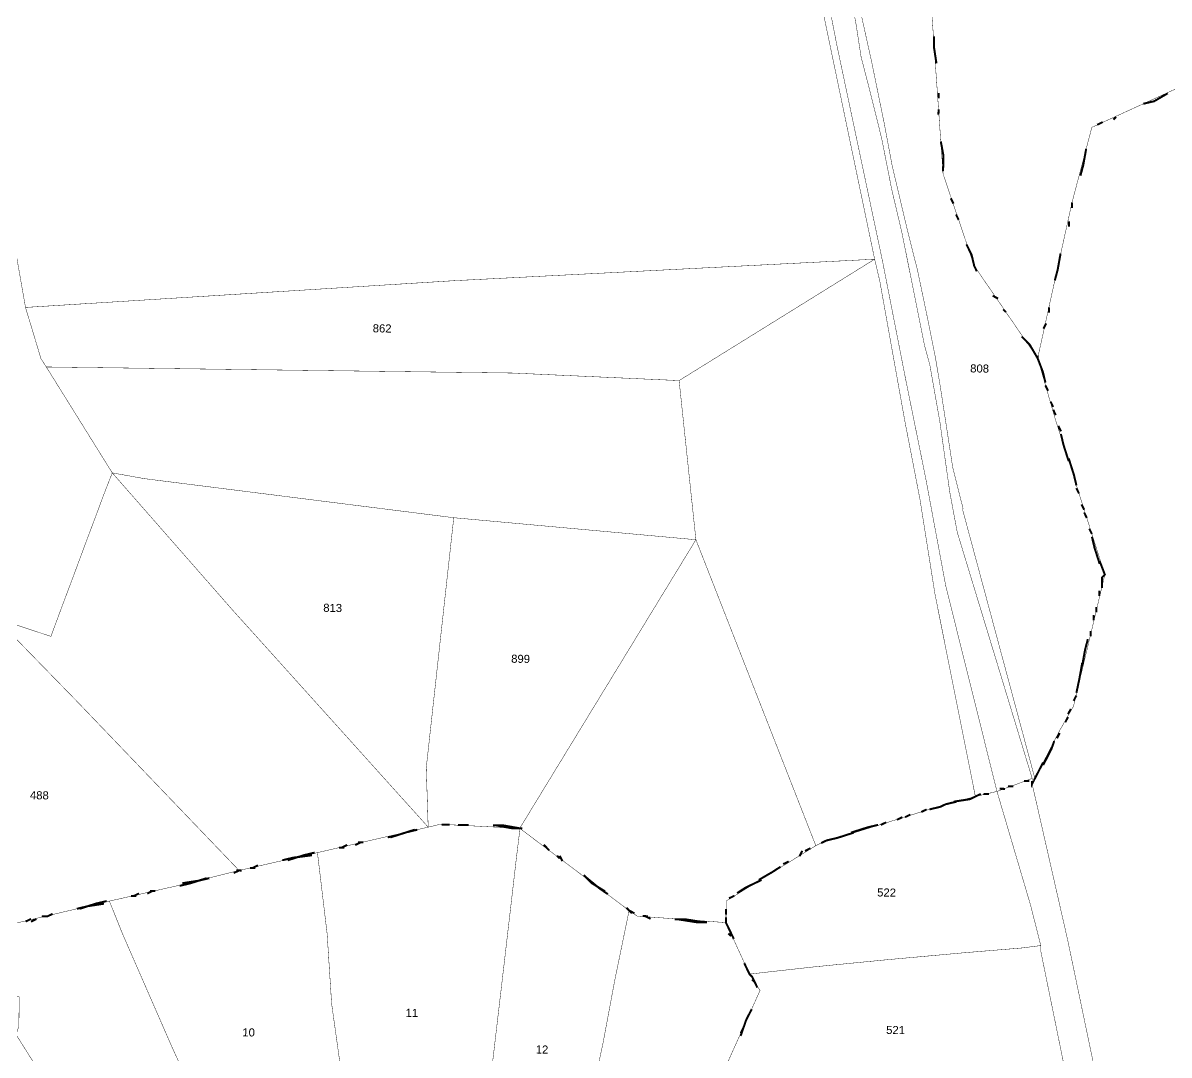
# Model space of a CAD drawing. Header units: metres. Extents: x 259177 to 277314, y 2171367 to 2185445.
# Drawn here: x 266238 to 267925, y 2173983 to 2175502 of the extents above; entities that cross this region are included whole.
import ezdxf

# ---------------------------------------------------------------- set-up
doc = ezdxf.new("R2010")
doc.units = ezdxf.units.M
doc.header["$MEASUREMENT"] = 0
for name, color, linetype in [('SURVEY NO.', 7, 'Continuous'), ('SURVEY PLOT BOUNDARY', 35, 'Continuous'), ('VILLAGE BOUNDARY', 212, 'Continuous')]:
    doc.layers.add(name, color=color, linetype=linetype)
doc.styles.add('PDF Arial', font='arial.ttf')

# ---------------------------------------------------------------- blocks, each defined once
blk = doc.blocks.new('FEWEWFEWQT')
at = {"layer": 'SURVEY PLOT BOUNDARY', "lineweight": 18, "const_width": 0.001}
for points in [[(282138.6502, 2174204.6093), (282138.6102, 2174204.8027), (282138.5969, 2174204.856), (282138.5769, 2174204.9294), (282138.4903, 2174205.2827), (282138.4836, 2174205.3227), (282138.4236, 2174205.5694), (282138.3969, 2174205.7161), (282138.3769, 2174205.8161), (282138.3103, 2174206.1228), (282138.3103, 2174206.1361), (282138.2836, 2174206.2361), (282138.1969, 2174206.5162), (282138.2836, 2174206.5495), (282138.2836, 2174206.5362), (282138.3769, 2174206.1495), (282138.5903, 2174205.1894), (282138.6436, 2174205.0094)], [(282137.7436, 2174208.5163), (282137.777, 2174208.3563), (282137.897, 2174207.8229), (282137.957, 2174207.5362), (282138.0103, 2174207.2896), (282138.0636, 2174207.0229), (282138.1969, 2174206.5162), (282138.1436, 2174206.5028), (282138.037, 2174207.0029), (282137.997, 2174207.2362), (282137.957, 2174207.4296), (282137.8903, 2174207.7763), (282137.877, 2174207.8296), (282137.8103, 2174208.1296), (282137.7037, 2174208.6097)], [(282137.817, 2174208.443), (282137.8236, 2174208.4096), (282137.837, 2174208.3296), (282137.857, 2174208.2563), (282137.8903, 2174208.1296), (282137.917, 2174208.0029), (282137.9436, 2174207.8963), (282137.9636, 2174207.8029), (282137.9836, 2174207.7096), (282138.0036, 2174207.6162), (282138.017, 2174207.5696), (282138.0436, 2174207.4296), (282138.0703, 2174207.2562), (282138.0903, 2174207.1562), (282138.2836, 2174206.5495), (282138.1969, 2174206.5162), (282138.0636, 2174207.0229), (282138.0103, 2174207.2896), (282137.957, 2174207.5362), (282137.897, 2174207.8229), (282137.777, 2174208.3563), (282137.7436, 2174208.5163)], [(282137.837, 2174208.4296), (282137.8636, 2174208.3163), (282137.897, 2174208.163), (282137.917, 2174208.063), (282137.957, 2174207.9029), (282137.9836, 2174207.8029), (282138.0103, 2174207.6829), (282138.0303, 2174207.5896), (282138.0436, 2174207.5162), (282138.057, 2174207.4362), (282138.077, 2174207.3162), (282138.1036, 2174207.2162), (282138.1036, 2174207.2095), (282138.2903, 2174206.5495), (282138.2836, 2174206.5362), (282138.2836, 2174206.5495), (282138.0903, 2174207.1562), (282138.0703, 2174207.2562), (282138.0436, 2174207.4296), (282138.017, 2174207.5696), (282138.0036, 2174207.6162), (282137.9836, 2174207.7096), (282137.9636, 2174207.8029), (282137.9436, 2174207.8963), (282137.917, 2174208.0029), (282137.8903, 2174208.1296), (282137.857, 2174208.2563), (282137.837, 2174208.3296), (282137.8236, 2174208.4096), (282137.817, 2174208.443)], [(282138.7836, 2174205.4227), (282138.5903, 2174205.1894), (282138.3769, 2174206.1495), (282138.2836, 2174206.5362), (282138.2903, 2174206.5495), (282138.3503, 2174206.6695), (282138.3836, 2174206.7295), (282138.4569, 2174207.0562), (282138.3303, 2174207.4362), (282138.2836, 2174207.5896), (282138.3636, 2174207.9763), (282138.4103, 2174208.163), (282138.7902, 2174208.343)], [(282135.7305, 2174207.9296), (282135.7771, 2174207.6829), (282135.8171, 2174207.5562), (282135.8305, 2174207.5362), (282135.9971, 2174207.2762), (282135.9771, 2174207.2229), (282135.8505, 2174206.8695), (282135.7238, 2174206.9095)], [(282135.8505, 2174205.7694), (282135.7771, 2174205.8828), (282135.7838, 2174205.9028), (282135.7838, 2174205.9761), (282135.6905, 2174206.0094), (282135.6571, 2174206.1295), (282135.6838, 2174206.1361), (282136.0038, 2174206.2161), (282136.0371, 2174206.1361), (282136.1638, 2174205.8561), (282136.2771, 2174205.6161)], [(282137.197, 2174205.7161), (282137.2304, 2174205.8828), (282137.257, 2174206.0361), (282137.2903, 2174206.2095), (282137.3103, 2174206.1961), (282137.5303, 2174206.1828), (282137.5903, 2174206.0561), (282137.617, 2174206.0161), (282137.5503, 2174205.8628), (282137.5303, 2174205.8161)], [(282135.2505, 2174205.8161), (282135.3305, 2174205.8828), (282135.4705, 2174205.9894), (282135.4772, 2174205.9961), (282135.4772, 2174205.9894), (282135.4772, 2174205.9828), (282135.5105, 2174205.9494), (282135.5638, 2174205.9494), (282135.6705, 2174205.9428), (282135.6971, 2174205.9294), (282135.7771, 2174205.8828), (282135.8505, 2174205.7694)]]:
    blk.add_lwpolyline(points, dxfattribs=at)
for points in [[(282137.2637, 2174209.4697), (282137.497, 2174209.4431), (282137.537, 2174209.2831), (282137.5903, 2174209.0964), (282137.7037, 2174208.6097), (282137.8103, 2174208.1296), (282137.877, 2174207.8296), (282136.837, 2174207.7629), (282135.7771, 2174207.6829), (282135.7305, 2174207.9296), (282135.4505, 2174208.1496), (282135.2505, 2174209.3031), (282135.4838, 2174209.3364), (282135.8705, 2174209.4097), (282135.8971, 2174209.5631), (282135.9371, 2174209.6031), (282136.5237, 2174209.5497)], [(282137.997, 2174208.7163), (282138.0103, 2174208.443), (282138.0436, 2174208.0429), (282138.1236, 2174207.8163), (282138.2836, 2174207.5896), (282138.3303, 2174207.4362), (282138.4569, 2174207.0562), (282138.3836, 2174206.7295), (282138.3503, 2174206.6695), (282138.2903, 2174206.5495), (282138.1036, 2174207.2095), (282138.1036, 2174207.2162), (282138.077, 2174207.3162), (282138.057, 2174207.4362), (282138.0436, 2174207.5162), (282138.0303, 2174207.5896), (282138.0103, 2174207.6829), (282137.9836, 2174207.8029), (282137.957, 2174207.9029), (282137.917, 2174208.063), (282137.897, 2174208.163), (282137.8636, 2174208.3163), (282137.837, 2174208.4296), (282137.797, 2174208.5963)], [(282135.8305, 2174207.5362), (282135.8171, 2174207.5562), (282135.7771, 2174207.6829), (282136.837, 2174207.7629), (282137.877, 2174207.8296), (282137.397, 2174207.5229), (282136.9837, 2174207.5362), (282136.4504, 2174207.5362), (282136.1304, 2174207.5362)], [(282137.877, 2174207.8296), (282137.8903, 2174207.7763), (282137.957, 2174207.4296), (282137.997, 2174207.2362), (282138.037, 2174207.0029), (282138.1436, 2174206.5028), (282138.0703, 2174206.4828), (282137.7636, 2174206.3828), (282137.7503, 2174206.3761), (282137.4437, 2174207.1295), (282137.397, 2174207.5229)], [(282137.397, 2174207.5229), (282137.4437, 2174207.1295), (282136.8437, 2174207.1762), (282136.0771, 2174207.2629), (282135.9971, 2174207.2762), (282135.8305, 2174207.5362), (282136.1304, 2174207.5362), (282136.4504, 2174207.5362), (282136.9837, 2174207.5362)], [(282136.2971, 2174206.9429), (282136.7904, 2174206.4095), (282136.5171, 2174206.3428), (282136.3238, 2174206.2961), (282135.9171, 2174206.7095), (282135.7238, 2174206.9029), (282135.7238, 2174206.9095), (282135.8505, 2174206.8695), (282135.9771, 2174207.2229), (282135.9971, 2174207.2762)], [(282136.7837, 2174206.5562), (282136.7904, 2174206.4095), (282136.2971, 2174206.9429), (282135.9971, 2174207.2762), (282136.0771, 2174207.2629), (282136.8437, 2174207.1762)], [(282137.4437, 2174207.1295), (282137.017, 2174206.4095), (282136.8437, 2174206.4161), (282136.8171, 2174206.4161), (282136.7904, 2174206.4095), (282136.7837, 2174206.5562), (282136.8437, 2174207.1762)], [(282137.4437, 2174207.1295), (282137.7503, 2174206.3761), (282137.5303, 2174206.2361), (282137.5303, 2174206.1828), (282137.3103, 2174206.1961), (282137.2903, 2174206.2095), (282137.017, 2174206.4095)], [(282135.7238, 2174206.9029), (282135.9171, 2174206.7095), (282136.3238, 2174206.2961), (282136.1704, 2174206.2561), (282136.0038, 2174206.2161), (282135.6838, 2174206.1361), (282135.6571, 2174206.1295), (282135.6505, 2174206.1295), (282135.6371, 2174206.1295), (282135.6305, 2174206.1628), (282135.5305, 2174206.6495), (282135.5238, 2174206.7028), (282135.5971, 2174206.7228), (282135.5905, 2174206.7428), (282135.5571, 2174206.7962), (282135.5571, 2174206.8362), (282135.5705, 2174206.8895), (282135.5971, 2174206.9029), (282135.6238, 2174206.8895), (282135.6438, 2174206.8762), (282135.6838, 2174206.8695)], [(282138.3103, 2174206.1361), (282138.2636, 2174206.1295), (282138.1236, 2174206.1161), (282137.9303, 2174206.0961), (282137.7503, 2174206.0761), (282137.5903, 2174206.0561), (282137.5303, 2174206.1828), (282137.5303, 2174206.2361), (282137.7503, 2174206.3761), (282137.7636, 2174206.3828), (282138.0703, 2174206.4828), (282138.1436, 2174206.5028), (282138.1969, 2174206.5162), (282138.2836, 2174206.2361)], [(282137.017, 2174206.4095), (282137.017, 2174206.4028), (282137.0104, 2174206.3428), (282136.9837, 2174206.0828), (282136.9504, 2174205.7628), (282136.9104, 2174205.4361), (282136.9037, 2174205.4227), (282136.877, 2174205.4294), (282136.6237, 2174205.4227), (282136.5837, 2174205.7961), (282136.5571, 2174205.9694), (282136.5437, 2174206.1428), (282136.5171, 2174206.3428), (282136.7904, 2174206.4095), (282136.8171, 2174206.4161), (282136.8437, 2174206.4161)], [(282137.1304, 2174205.3694), (282137.117, 2174205.3361), (282137.0504, 2174205.3627), (282136.917, 2174205.4161), (282136.9037, 2174205.4227), (282136.9104, 2174205.4361), (282136.9504, 2174205.7628), (282136.9837, 2174206.0828), (282137.0104, 2174206.3428), (282137.017, 2174206.4028), (282137.017, 2174206.4095), (282137.2903, 2174206.2095), (282137.257, 2174206.0361), (282137.2304, 2174205.8828), (282137.197, 2174205.7161), (282137.157, 2174205.5227)], [(282136.5837, 2174205.7961), (282136.6237, 2174205.4227), (282136.3571, 2174205.4161), (282136.2771, 2174205.6161), (282136.1638, 2174205.8561), (282136.0371, 2174206.1361), (282136.0038, 2174206.2161), (282136.1704, 2174206.2561), (282136.3238, 2174206.2961), (282136.5171, 2174206.3428), (282136.5437, 2174206.1428), (282136.5571, 2174205.9694)], [(282138.3969, 2174205.7161), (282138.3369, 2174205.7228), (282138.1503, 2174205.7428), (282137.917, 2174205.7694), (282137.6903, 2174205.7961), (282137.5303, 2174205.8161), (282137.5503, 2174205.8628), (282137.617, 2174206.0161), (282137.5903, 2174206.0561), (282137.7503, 2174206.0761), (282137.9303, 2174206.0961), (282138.1236, 2174206.1161), (282138.2636, 2174206.1295), (282138.3103, 2174206.1361), (282138.3103, 2174206.1228), (282138.3769, 2174205.8161)]]:
    blk.add_lwpolyline(points, close=True, dxfattribs=at)
at = {"layer": 'VILLAGE BOUNDARY', "const_width": 0.005}
for points in [[(282138.017, 2174208.383), (282138.017, 2174208.3563), (282138.0236, 2174208.3163)], [(282138.0303, 2174208.243), (282138.0303, 2174208.2296)], [(282138.5369, 2174208.223), (282138.5636, 2174208.2296), (282138.5969, 2174208.2496)], [(282138.0303, 2174208.203), (282138.0303, 2174208.1896)], [(282138.4236, 2174208.1696), (282138.4369, 2174208.1763)], [(282138.4636, 2174208.183), (282138.4703, 2174208.1896)], [(282138.037, 2174208.123), (282138.0436, 2174208.0896), (282138.0436, 2174208.0496)], [(282138.3836, 2174208.0429), (282138.3903, 2174208.0696), (282138.3969, 2174208.1096)], [(282138.0636, 2174207.9829), (282138.0703, 2174207.9696)], [(282138.3636, 2174207.9629), (282138.3636, 2174207.9763)], [(282138.077, 2174207.9429), (282138.0836, 2174207.9296)], [(282138.3569, 2174207.9163), (282138.3569, 2174207.9296)], [(282138.1036, 2174207.8696), (282138.117, 2174207.8429), (282138.1236, 2174207.8163), (282138.1303, 2174207.8029)], [(282138.3236, 2174207.7829), (282138.3303, 2174207.8096), (282138.3369, 2174207.8496)], [(282138.1703, 2174207.7429), (282138.1836, 2174207.7363)], [(282138.3103, 2174207.7029), (282138.3103, 2174207.7163)], [(282138.1969, 2174207.7096), (282138.2036, 2174207.7029)], [(282138.2969, 2174207.6629), (282138.3036, 2174207.6763)], [(282138.2436, 2174207.6429), (282138.2636, 2174207.6229), (282138.2836, 2174207.5896)], [(282138.3036, 2174207.5296), (282138.2969, 2174207.5562), (282138.2836, 2174207.5896), (282138.2836, 2174207.5962)], [(282138.3036, 2174207.5229), (282138.3103, 2174207.5096)], [(282138.3169, 2174207.4829), (282138.3236, 2174207.4696)], [(282138.3303, 2174207.4496), (282138.3236, 2174207.4629)], [(282138.3436, 2174207.4096), (282138.3369, 2174207.4229)], [(282138.3436, 2174207.4029), (282138.3503, 2174207.3762), (282138.3636, 2174207.3362)], [(282138.3836, 2174207.2762), (282138.3769, 2174207.3029), (282138.3636, 2174207.3429)], [(282138.3836, 2174207.2696), (282138.3903, 2174207.2562)], [(282138.3969, 2174207.2295), (282138.4036, 2174207.2162)], [(282138.4103, 2174207.1962), (282138.4036, 2174207.2095)], [(282138.4236, 2174207.1562), (282138.4169, 2174207.1695)], [(282138.4236, 2174207.1495), (282138.4303, 2174207.1229), (282138.4436, 2174207.0829)], [(282138.4503, 2174207.0229), (282138.4503, 2174207.0495), (282138.4569, 2174207.0562), (282138.4436, 2174207.0895)], [(282138.4436, 2174207.0162), (282138.4436, 2174207.0029)], [(282138.4369, 2174206.9762), (282138.4369, 2174206.9629)], [(282138.4303, 2174206.9429), (282138.4303, 2174206.9562)], [(282138.4169, 2174206.8962), (282138.4103, 2174206.8695), (282138.4036, 2174206.8295)], [(282138.4236, 2174206.9029), (282138.4236, 2174206.9162)], [(282138.3903, 2174206.7628), (282138.3969, 2174206.7962), (282138.4036, 2174206.8362)], [(282138.3903, 2174206.7562), (282138.3836, 2174206.7428)], [(282138.3769, 2174206.7228), (282138.3703, 2174206.7095)], [(282138.3636, 2174206.6895), (282138.3703, 2174206.7028)], [(282138.3369, 2174206.6428), (282138.3303, 2174206.6228), (282138.3103, 2174206.5828)], [(282138.3436, 2174206.6495), (282138.3503, 2174206.6628)], [(282138.2836, 2174206.5428), (282138.2836, 2174206.5362), (282138.2903, 2174206.5495), (282138.3103, 2174206.5895)], [(282138.2036, 2174206.5228), (282138.2169, 2174206.5228)], [(282138.2369, 2174206.5295), (282138.2236, 2174206.5295)], [(282138.2769, 2174206.5428), (282138.2636, 2174206.5428)], [(282138.1569, 2174206.5095), (282138.1436, 2174206.5028), (282138.1303, 2174206.4962), (282138.0903, 2174206.4895)], [(282138.1636, 2174206.5095), (282138.1769, 2174206.5095)], [(282138.0236, 2174206.4695), (282138.0103, 2174206.4628)], [(282138.0303, 2174206.4695), (282138.057, 2174206.4762), (282138.0703, 2174206.4828), (282138.097, 2174206.4895)], [(282137.9503, 2174206.4428), (282137.9636, 2174206.4495)], [(282137.9836, 2174206.4562), (282137.9703, 2174206.4495)], [(282136.8237, 2174206.4161), (282136.837, 2174206.4161)], [(282136.8437, 2174206.4161), (282136.8304, 2174206.4161)], [(282136.8637, 2174206.4161), (282136.8837, 2174206.4161)], [(282136.8904, 2174206.4161), (282136.877, 2174206.4161)], [(282136.9504, 2174206.4161), (282136.977, 2174206.4161), (282137.017, 2174206.4095)], [(282137.0237, 2174206.4095), (282137.017, 2174206.4095), (282136.997, 2174206.4095), (282136.957, 2174206.4161)], [(282137.7636, 2174206.3828), (282137.777, 2174206.3895), (282137.8036, 2174206.3961), (282137.8436, 2174206.4095)], [(282137.9036, 2174206.4295), (282137.877, 2174206.4228), (282137.837, 2174206.4095)], [(282137.9103, 2174206.4295), (282137.9236, 2174206.4361)], [(282136.6904, 2174206.3828), (282136.7171, 2174206.3895), (282136.7571, 2174206.4028)], [(282136.7637, 2174206.4028), (282136.7371, 2174206.3961), (282136.6971, 2174206.3828)], [(282136.5704, 2174206.3561), (282136.5837, 2174206.3561)], [(282136.5904, 2174206.3628), (282136.5771, 2174206.3561)], [(282136.6104, 2174206.3628), (282136.6237, 2174206.3695)], [(282136.6304, 2174206.3695), (282136.6171, 2174206.3695)], [(282137.0904, 2174206.3561), (282137.0837, 2174206.3628), (282137.077, 2174206.3695)], [(282137.7103, 2174206.3495), (282137.717, 2174206.3628)], [(282137.737, 2174206.3695), (282137.7236, 2174206.3628)], [(282136.4304, 2174206.3228), (282136.4571, 2174206.3295), (282136.5037, 2174206.3361)], [(282136.5104, 2174206.3428), (282136.4837, 2174206.3361), (282136.4437, 2174206.3228)], [(282137.1104, 2174206.3428), (282137.117, 2174206.3361)], [(282137.1237, 2174206.3295), (282137.117, 2174206.3428)], [(282137.6703, 2174206.3295), (282137.6837, 2174206.3361)], [(282136.3104, 2174206.2895), (282136.3238, 2174206.2961)], [(282136.3304, 2174206.2961), (282136.3238, 2174206.2961), (282136.3171, 2174206.2961)], [(282136.3504, 2174206.3028), (282136.3638, 2174206.3028)], [(282136.3704, 2174206.3095), (282136.3571, 2174206.3028)], [(282137.177, 2174206.2961), (282137.197, 2174206.2761), (282137.2304, 2174206.2561)], [(282137.6637, 2174206.3228), (282137.6437, 2174206.3095), (282137.6103, 2174206.2895)], [(282136.1771, 2174206.2561), (282136.2038, 2174206.2628), (282136.2438, 2174206.2761)], [(282136.2504, 2174206.2761), (282136.2238, 2174206.2695), (282136.1838, 2174206.2628)], [(282137.237, 2174206.2495), (282137.217, 2174206.2628), (282137.1837, 2174206.2895)], [(282137.557, 2174206.2561), (282137.577, 2174206.2695), (282137.617, 2174206.2895)], [(282136.0971, 2174206.2361), (282136.1104, 2174206.2428)], [(282136.1171, 2174206.2428), (282136.1038, 2174206.2428)], [(282137.5503, 2174206.2495), (282137.537, 2174206.2428)], [(282135.9971, 2174206.2161), (282135.9704, 2174206.2095), (282135.9305, 2174206.1961)], [(282136.0571, 2174206.2295), (282136.0704, 2174206.2295)], [(282136.0771, 2174206.2361), (282136.0638, 2174206.2295)], [(282137.2837, 2174206.2161), (282137.2903, 2174206.2095), (282137.297, 2174206.2028)], [(282137.5303, 2174206.2161), (282137.5303, 2174206.2028)], [(282135.8638, 2174206.1828), (282135.8505, 2174206.1761), (282135.8371, 2174206.1761)], [(282135.9238, 2174206.1961), (282135.9504, 2174206.2028), (282135.9904, 2174206.2095)], [(282137.3037, 2174206.2028), (282137.2903, 2174206.2095)], [(282137.3237, 2174206.1961), (282137.337, 2174206.1961)], [(282137.3437, 2174206.1895), (282137.3303, 2174206.1961)], [(282137.4037, 2174206.1895), (282137.4303, 2174206.1895), (282137.477, 2174206.1828)], [(282137.4837, 2174206.1828), (282137.457, 2174206.1828), (282137.4103, 2174206.1895)], [(282137.5503, 2174206.1428), (282137.5303, 2174206.1828), (282137.5303, 2174206.1961)], [(282135.7971, 2174206.1628), (282135.8105, 2174206.1695)], [(282135.8238, 2174206.1695), (282135.8105, 2174206.1628)], [(282137.5437, 2174206.1495), (282137.537, 2174206.1561)], [(282137.6103, 2174206.0228), (282137.597, 2174206.0494), (282137.5903, 2174206.0561), (282137.577, 2174206.0828), (282137.5837, 2174206.0695)], [(282137.597, 2174206.0428), (282137.6037, 2174206.0361)], [(282137.597, 2174205.9694), (282137.5837, 2174205.9428), (282137.5903, 2174205.9561)], [(282137.5837, 2174205.9428), (282137.5703, 2174205.9028)], [(282137.5703, 2174205.9094), (282137.577, 2174205.9228)]]:
    blk.add_lwpolyline(points, dxfattribs=at)
at = {"layer": 'SURVEY NO.', "char_height": 0.02, "attachment_point": 7, "style": 'PDF Arial'}
for s, insert in [('862', (282136.6371, 2174207.6322)), ('808', (282138.117, 2174207.5522)), ('813', (282136.5237, 2174206.9388)), ('899', (282136.9904, 2174206.8188)), ('488', (282135.8038, 2174206.4655)), ('522', (282137.9036, 2174206.2521)), ('11', (282136.7404, 2174205.9393)), ('521', (282137.9303, 2174205.9121)), ('10', (282136.3371, 2174205.8854)), ('12', (282137.0637, 2174205.8527))]:
    blk.add_mtext(s, dxfattribs=dict(at, insert=insert))

msp = doc.modelspace()

# ---------------------------------------------------------------- block references
at = {"xscale": 594.7216958835667, "yscale": 594.7216958835667, "zscale": 594.7216958835667, "rotation": 359.254356221976}
msp.add_blockref('FEWEWFEWQT', (-184338996.6, -1288580324.6), dxfattribs=at)

doc.saveas('drawing.dxf')
